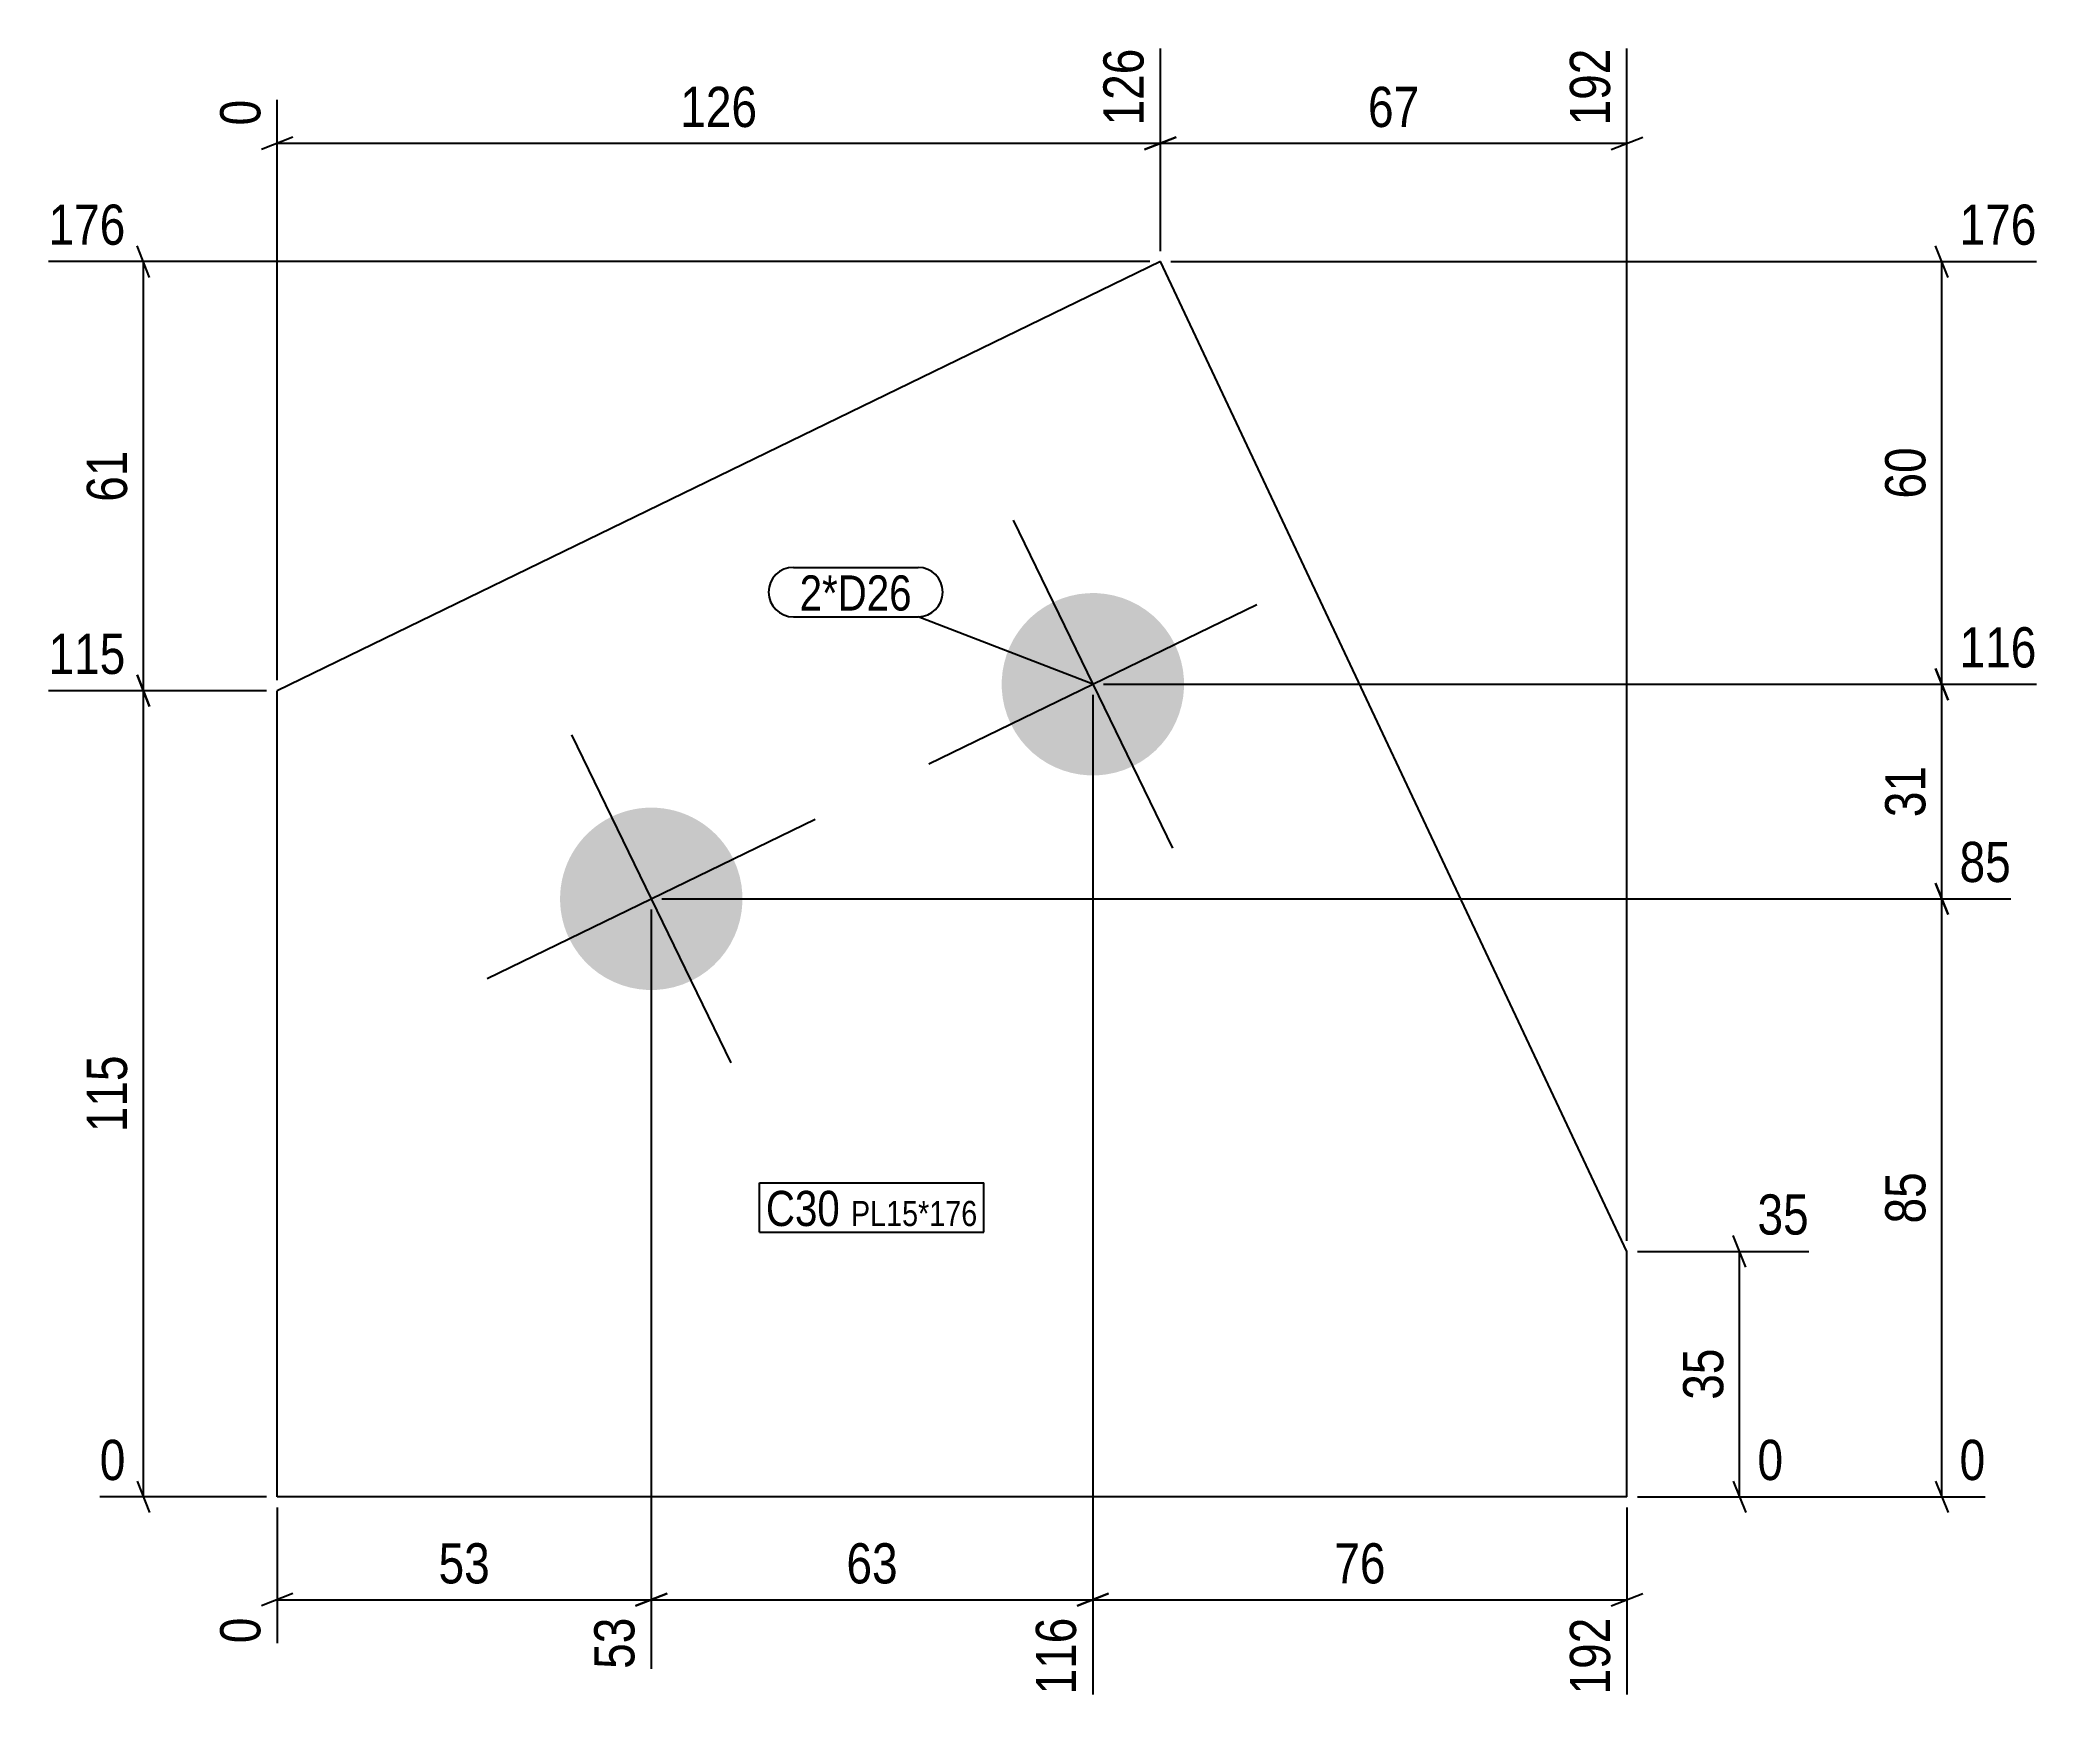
# Model space of a CAD drawing. Header units: millimetres. Extents: x 3 to 289, y 3 to 240.
import ezdxf

# ---------------------------------------------------------------- set-up
doc = ezdxf.new("R2010")
doc.units = ezdxf.units.MM
for name, color, linetype in [('MÅLSÆTNING', 7, 'Continuous'), ('STÅL', 7, 'Continuous'), ('TEKST', 7, 'Continuous')]:
    doc.layers.add(name, color=color, linetype=linetype)
doc.styles.add('Arial Narrow', font='ARIALN.TTF', dxfattribs={"height": 0.2})

msp = doc.modelspace()

# ---------------------------------------------------------------- hatches: boundary and pattern name
at = {"layer": 'STÅL', "linetype": 'Continuous'}
for points in [[(165.09, 154.23, -1), (141.7, 142.87, -1)], [(102.13, 123.64, -1), (78.74, 112.27, -1)]]:
    msp.add_hatch(color=3, dxfattribs=at).paths.add_polyline_path(points)

# ---------------------------------------------------------------- linework, layer by layer
at = {"layer": 'MÅLSÆTNING', "color": 7, "linetype": 'Continuous'}
for p, q in [((163.02, 210.32), (163.02, 239.2)), ((163.02, 210.32), (163.02, 239.2)), ((229.53, 69.18), (229.53, 239.2)), ((37.1, 149.12), (37.1, 231.89)), ((39.35, 226.58), (34.85, 224.78)), ((165.27, 226.58), (160.77, 224.78)), ((160.77, 224.78), (165.27, 226.58)), ((227.28, 224.78), (231.78, 226.58)), ((37.1, 225.68), (163.02, 225.68)), ((163.02, 225.68), (229.53, 225.68)), ((161.52, 208.82), (4.5, 208.82)), ((18.92, 206.57), (17.12, 211.07)), ((18.02, 147.62), (18.02, 208.82)), ((164.52, 208.82), (287.93, 208.82)), ((275.31, 206.57), (273.51, 211.07)), ((274.41, 148.55), (274.41, 208.82)), ((17.12, 149.87), (18.92, 145.37)), ((18.92, 145.37), (17.12, 149.87)), ((273.51, 150.8), (275.31, 146.3)), ((275.31, 146.3), (273.51, 150.8)), ((35.6, 147.62), (4.5, 147.62)), ((35.6, 147.62), (4.5, 147.62)), ((18.02, 32.68), (18.02, 147.62)), ((153.39, 147.05), (153.39, 4.5)), ((153.39, 147.05), (153.39, 4.5)), ((154.89, 148.55), (287.93, 148.55)), ((154.89, 148.55), (287.93, 148.55)), ((274.41, 117.95), (274.41, 148.55)), ((273.51, 120.2), (275.31, 115.7)), ((275.31, 115.7), (273.51, 120.2)), ((91.93, 117.95), (284.27, 117.95)), ((91.93, 117.95), (284.27, 117.95)), ((274.41, 32.68), (274.41, 117.95)), ((90.43, 116.45), (90.43, 8.16)), ((90.43, 116.45), (90.43, 8.16)), ((246.5, 65.43), (244.7, 69.93)), ((231.03, 67.68), (255.46, 67.68)), ((245.6, 32.68), (245.6, 67.68)), ((17.12, 34.93), (18.92, 30.43)), ((244.7, 34.93), (246.5, 30.43)), ((273.51, 34.93), (275.31, 30.43)), ((35.6, 32.68), (11.81, 32.68)), ((231.03, 32.68), (251.8, 32.68)), ((37.1, 31.18), (37.1, 11.81)), ((229.53, 31.18), (229.53, 4.5)), ((39.35, 18.92), (34.85, 17.12)), ((37.1, 18.02), (90.43, 18.02)), ((92.68, 18.92), (88.18, 17.12)), ((88.18, 17.12), (92.68, 18.92)), ((90.43, 18.02), (153.39, 18.02)), ((155.64, 18.92), (151.14, 17.12)), ((151.14, 17.12), (155.64, 18.92)), ((153.39, 18.02), (229.53, 18.02)), ((227.28, 17.12), (231.78, 18.92))]:
    msp.add_line(p, q, dxfattribs=at)
at = {"layer": 'STÅL', "color": 2, "linetype": 'Continuous'}
for p, q in [((163.02, 208.82), (37.1, 147.62)), ((229.53, 67.68), (163.02, 208.82)), ((37.1, 32.68), (37.1, 147.62)), ((229.53, 32.68), (229.53, 67.68)), ((229.53, 32.68), (37.1, 32.68))]:
    msp.add_line(p, q, dxfattribs=at)
at = {"layer": 'STÅL', "color": 3, "linetype": 'Continuous'}
for p, q in [((142.03, 171.94), (164.76, 125.17)), ((130.01, 137.19), (176.78, 159.92)), ((79.07, 141.34), (101.8, 94.57)), ((67.05, 106.59), (113.82, 129.32))]:
    msp.add_line(p, q, dxfattribs=at)

# ---------------------------------------------------------------- wipeouts: each hides what was drawn before it
at = {"color": 0}
for points in [[(117.33, 71.3), (117.33, 76.55), (106.78, 76.55), (106.78, 71.3)], [(136.95, 71.3), (136.95, 75.05), (118.9, 75.05), (118.9, 71.3)]]:
    msp.add_wipeout(points, dxfattribs=at).dxf.layer = 'TEKST'

# ---------------------------------------------------------------- next in the draw order: wipeouts: each hides what was drawn before it
at = {"color": 0, "linetype": 'Continuous'}
for points in [[(161.82, 240.4), (153.42, 240.4), (153.42, 227.03), (161.82, 227.03)], [(228.33, 240.4), (219.93, 240.4), (219.93, 227.03), (228.33, 227.03)], [(35.9, 233.09), (27.5, 233.09), (27.5, 227.03), (35.9, 227.03)], [(16.67, 210.02), (16.67, 218.42), (3.3, 218.42), (3.3, 210.02)], [(289.13, 210.02), (289.13, 218.42), (275.76, 218.42), (275.76, 210.02)], [(16.67, 148.82), (16.67, 157.22), (3.3, 157.22), (3.3, 148.82)], [(289.13, 149.75), (289.13, 158.15), (275.76, 158.15), (275.76, 149.75)], [(285.47, 119.15), (285.47, 127.55), (275.76, 127.55), (275.76, 119.15)], [(256.66, 68.88), (256.66, 77.28), (246.95, 77.28), (246.95, 68.88)], [(16.67, 33.88), (16.67, 42.28), (10.61, 42.28), (10.61, 33.88)], [(253, 33.88), (253, 42.28), (246.95, 42.28), (246.95, 33.88)], [(35.9, 16.67), (27.5, 16.67), (27.5, 10.61), (35.9, 10.61)], [(89.23, 16.67), (80.83, 16.67), (80.83, 6.96), (89.23, 6.96)], [(152.19, 16.67), (143.79, 16.67), (143.79, 3.3), (152.19, 3.3)], [(228.33, 16.67), (219.93, 16.67), (219.93, 3.3), (228.33, 3.3)]]:
    msp.add_wipeout(points, dxfattribs=at).dxf.layer = 'MÅLSÆTNING'
at = {"color": 0}
for points, layer in [([(106.74, 226.81), (106.74, 235.21), (93.37, 235.21), (93.37, 226.81)], 'MÅLSÆTNING'), ([(201.13, 226.81), (201.13, 235.21), (191.42, 235.21), (191.42, 226.81)], 'MÅLSÆTNING'), ([(16.89, 183.08), (8.49, 183.08), (8.49, 173.37), (16.89, 173.37)], 'MÅLSÆTNING'), ([(273.28, 183.54), (264.88, 183.54), (264.88, 173.83), (273.28, 173.83)], 'MÅLSÆTNING'), ([(273.28, 138.11), (264.88, 138.11), (264.88, 128.4), (273.28, 128.4)], 'MÅLSÆTNING'), ([(16.89, 96.84), (8.49, 96.84), (8.49, 83.47), (16.89, 83.47)], 'MÅLSÆTNING'), ([(273.28, 80.18), (264.88, 80.18), (264.88, 70.46), (273.28, 70.46)], 'MÅLSÆTNING'), ([(244.47, 55.04), (236.07, 55.04), (236.07, 45.33), (244.47, 45.33)], 'MÅLSÆTNING'), ([(68.62, 19.14), (68.62, 27.54), (58.91, 27.54), (58.91, 19.14)], 'MÅLSÆTNING'), ([(126.77, 19.14), (126.77, 27.54), (117.06, 27.54), (117.06, 19.14)], 'MÅLSÆTNING'), ([(196.32, 19.14), (196.32, 27.54), (186.61, 27.54), (186.61, 19.14)], 'MÅLSÆTNING'), ([(127.58, 159.06), (127.58, 164.31), (111.59, 164.31), (111.59, 159.06)], 'TEKST'), ([(117.33, 71.3), (117.33, 76.55), (106.78, 76.55), (106.78, 71.3)], 'TEKST'), ([(136.95, 71.3), (136.95, 75.05), (118.9, 75.05), (118.9, 71.3)], 'TEKST')]:
    msp.add_wipeout(points, dxfattribs=at).dxf.layer = layer

# ---------------------------------------------------------------- next in the draw order: linework, layer by layer
at = {"layer": 'MÅLSÆTNING', "color": 7, "linetype": 'Continuous'}
msp.add_line((231.03, 32.68), (280.61, 32.68), dxfattribs=at)
at = {"layer": 'TEKST', "color": 7, "linetype": 'Continuous'}
for p, q in [((105.88, 77.45), (137.85, 77.45)), ((105.88, 70.4), (105.88, 77.45)), ((137.85, 70.4), (137.85, 77.45)), ((105.88, 70.4), (137.85, 70.4))]:
    msp.add_line(p, q, dxfattribs=at)

# ---------------------------------------------------------------- next in the draw order: texts
at = {"layer": 'MÅLSÆTNING', "color": 3, "linetype": 'Continuous', "style": 'Arial Narrow'}
for s, height, p in [('126', 5.727, (160.62, 228.23)), ('192', 5.727, (227.13, 228.23)), ('0', 5.73, (34.7, 228.23)), ('0', 5.73, (34.7, 11.81)), ('53', 5.727, (88.03, 8.16)), ('116', 5.727, (150.99, 4.5)), ('192', 5.727, (227.13, 4.5))]:
    msp.add_text(s, height=height, rotation=90.0002, dxfattribs=at).set_placement(p)
at = {"layer": 'MÅLSÆTNING', "color": 3, "style": 'Arial Narrow'}
for s, p in [('126', (94.57, 228.01)), ('67', (192.62, 228.01)), ('53', (60.11, 20.34)), ('63', (118.26, 20.34)), ('76', (187.81, 20.34))]:
    msp.add_text(s, height=5.727, dxfattribs=at).set_placement(p)
at = {"layer": 'MÅLSÆTNING', "color": 3, "linetype": 'Continuous', "style": 'Arial Narrow'}
for s, height, p in [('176', 5.727, (4.5, 211.22)), ('176', 5.727, (276.96, 211.22)), ('115', 5.727, (4.5, 150.02)), ('116', 5.727, (276.96, 150.95)), ('85', 5.727, (276.96, 120.35)), ('35', 5.727, (248.15, 70.08)), ('0', 5.73, (11.81, 35.08)), ('0', 5.73, (248.15, 35.08))]:
    msp.add_text(s, height=height, dxfattribs=at).set_placement(p)
at = {"layer": 'MÅLSÆTNING', "color": 3, "style": 'Arial Narrow'}
for s, p in [('61', (15.69, 174.57)), ('60', (272.08, 175.03)), ('31', (272.08, 129.6)), ('115', (15.69, 84.67)), ('85', (272.08, 71.66)), ('35', (243.27, 46.53))]:
    msp.add_text(s, height=5.727, rotation=90.0002, dxfattribs=at).set_placement(p)
at = {"layer": 'TEKST', "color": 3, "style": 'Arial Narrow'}
for s, height, p in [('C30', 5.011, (106.78, 71.3)), ('PL15*176', 3.579, (118.9, 71.3))]:
    msp.add_text(s, height=height, dxfattribs=at).set_placement(p)

# ---------------------------------------------------------------- next in the draw order: wipeouts: each hides what was drawn before it
at = {"color": 0}
msp.add_wipeout([(127.58, 159.06), (127.58, 164.31), (111.59, 164.31), (111.59, 159.06)], dxfattribs=at).dxf.layer = 'TEKST'

# ---------------------------------------------------------------- next in the draw order: linework, layer by layer
at = {"layer": 'TEKST', "color": 7, "linetype": 'Continuous'}
for p, q in [((110.69, 165.21), (128.48, 165.21)), ((110.69, 158.16), (128.48, 158.16)), ((153.39, 148.55), (128.48, 158.16))]:
    msp.add_line(p, q, dxfattribs=at)
for centre, radius, start, end in [((110.69, 161.69), 3.53, 90, 270), ((128.48, 161.69), 3.52, 270, 90)]:
    msp.add_arc(centre, radius, start, end, dxfattribs=at)

# ---------------------------------------------------------------- next in the draw order: texts
at = {"layer": 'TEKST', "color": 3, "style": 'Arial Narrow'}
msp.add_text('2*D26', height=5.011, dxfattribs=at).set_placement((111.59, 159.06))

# ---------------------------------------------------------------- next in the draw order: wipeouts: each hides what was drawn before it
at = {"color": 0, "linetype": 'Continuous'}
msp.add_wipeout([(281.81, 33.88), (281.81, 42.28), (275.76, 42.28), (275.76, 33.88)], dxfattribs=at).dxf.layer = 'MÅLSÆTNING'

# ---------------------------------------------------------------- next in the draw order: texts
at = {"layer": 'MÅLSÆTNING', "color": 3, "linetype": 'Continuous', "style": 'Arial Narrow'}
msp.add_text('0', height=5.73, dxfattribs=at).set_placement((276.96, 35.08))

doc.saveas('drawing.dxf')
